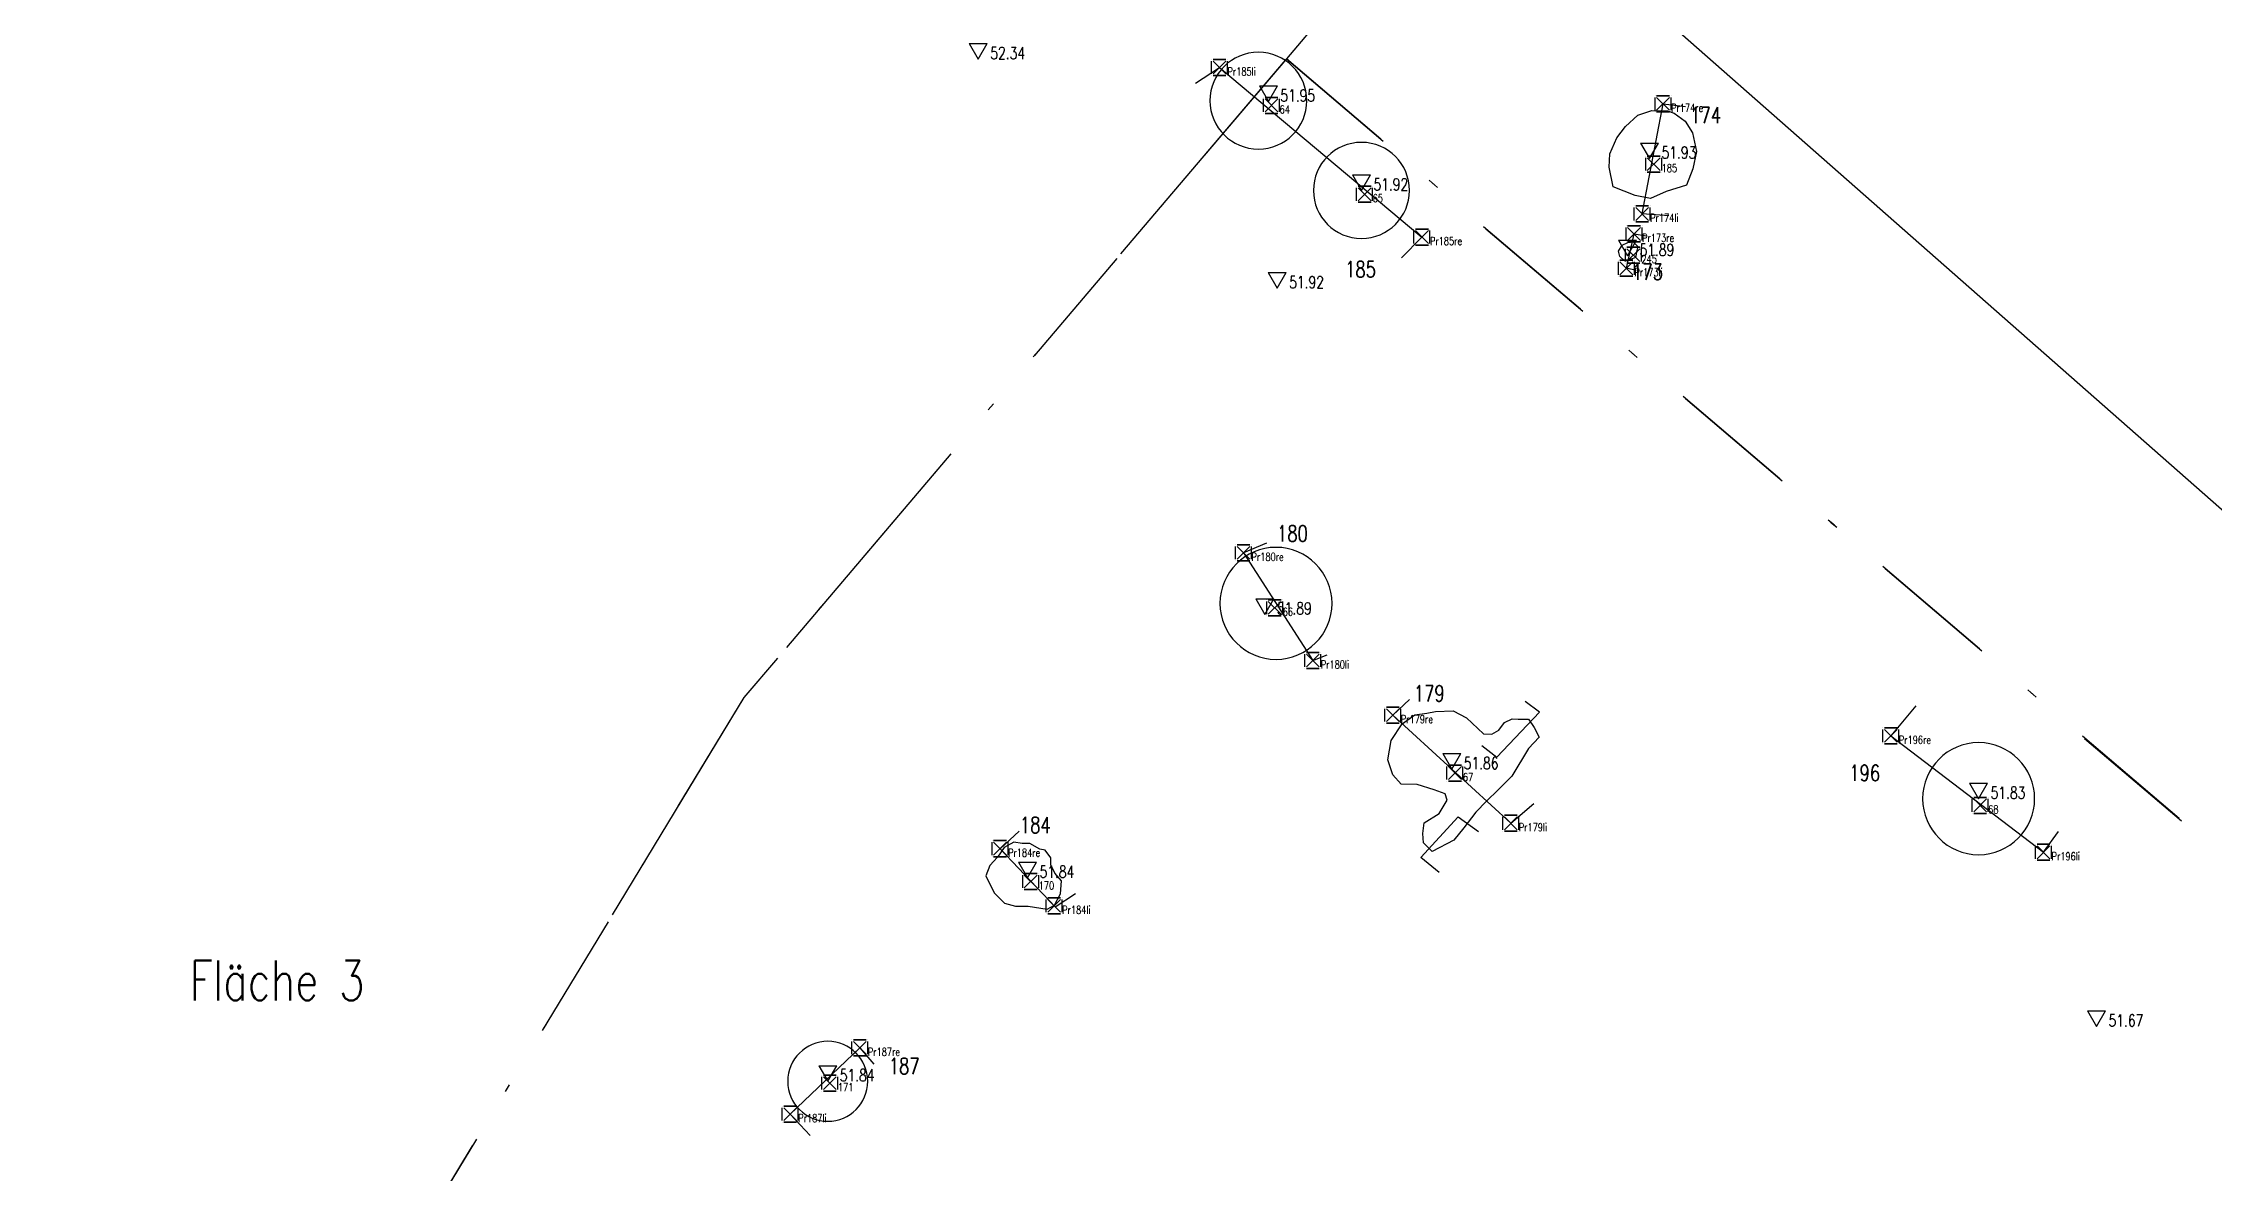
# Model space of a CAD drawing. Header units: metres. Extents: x 4462689 to 4462813, y 5793999 to 5794154.
# Drawn here: x 4462711.41 to 4462738.53, y 5794107.36 to 5794121.47 of the extents above; entities that cross this region are included whole.
import ezdxf

# ---------------------------------------------------------------- set-up
doc = ezdxf.new("R2010")
doc.units = ezdxf.units.M
doc.linetypes.add('STRICHPUNKT', pattern=[25.399999999999995, 12.7, -6.349999999999999, 0, -6.349999999999999])
doc.linetypes.add('STRICHPUNKTX2', pattern=[50.8, 25.4, -12.7, 0, -12.7])
for name, color, linetype in [('Befunde', 7, 'Continuous'), ('Flächengrenzen', 1, 'Continuous'), ('Gebäudehallen Ebel', 150, 'Continuous'), ('Grabungsgrenze', 102, 'STRICHPUNKTX2'), ('HÖHEN', 7, 'Continuous'), ('Koordinaten Befundmitte', 4, 'Continuous'), ('Profile', 5, 'Continuous'), ('Profile Passpunkte', 5, 'Continuous')]:
    doc.layers.add(name, color=color, linetype=linetype)
doc.layers.get('0').off()
doc.styles.add('ROMANS', font='ROMANS.shx', dxfattribs={"width": 0.75})

# ---------------------------------------------------------------- blocks, each defined once
blk = doc.blocks.new('HP_FERTIG_OBERKANTE')
for p, q in [((-0.075, 0.1299038105676658), (0.075, 0.1299038105676658)), ((-0.075, 0.1299038105676658), (0, 0)), ((0, 0), (0.075, 0.1299038105676658))]:
    blk.add_line(p, q)
at = {"style": 'ROMANS', "width": 0.75}
blk.add_attdef('HÖHE', (0.1, 0), '', height=0.1, dxfattribs=at)
blk = doc.blocks.new('CONTROL')
for p, q in [((-0.1, 0.1, 0.1), (-0.1, 0.1, -0.1)), ((-0.1, -0.08, -0.1), (-0.1, 0.08, -0.1)), ((-0.1, -0.08, 0.1), (-0.1, 0.08, 0.1)), ((0.08, 0.1, 0.1), (-0.08, 0.1, 0.1)), ((-0.08, 0.1, -0.1), (0.08, 0.1, -0.1)), ((0.08, -0.08, 0.08), (-0.08, 0.08, -0.08)), ((-0.08, -0.08, -0.08), (0.08, 0.08, 0.08)), ((-0.08, 0.08, 0.08), (0.08, -0.08, -0.08)), ((0.08, 0.08, -0.08), (-0.08, -0.08, 0.08)), ((0.1, 0.1, -0.1), (0.1, 0.1, 0.1)), ((0.1, -0.08, -0.1), (0.1, 0.08, -0.1)), ((0.1, -0.08, 0.1), (0.1, 0.08, 0.1)), ((-0.1, -0.1, 0.1), (-0.1, -0.1, -0.1)), ((0.08, -0.1, 0.1), (-0.08, -0.1, 0.1)), ((-0.08, -0.1, -0.1), (0.08, -0.1, -0.1)), ((0.1, -0.1, -0.1), (0.1, -0.1, 0.1))]:
    blk.add_line(p, q)
at = {"style": 'ROMANS', "width": 0.75}
blk.add_attdef('NUMMER', (0.1, -0.1), '', height=0.1, dxfattribs=at)

msp = doc.modelspace()

# ---------------------------------------------------------------- linework, layer by layer
at = {"layer": 'Befunde'}
for points in [[(4462725.99115441, 5794120.755546173, 1), (4462727.201154412, 5794120.755546173, 1)], [(4462727.284208062, 5794119.634113898, 1), (4462728.484208061, 5794119.634113898, 1)], [(4462727.516120269, 5794114.473905095, 1), (4462726.116120268, 5794114.473905095, 1)], [(4462736.296383998, 5794112.033459189, 1), (4462734.896383998, 5794112.033459189, 1)], [(4462721.714966852, 5794108.50177511, 1), (4462720.714966852, 5794108.50177511, 1)]]:
    msp.add_lwpolyline(points, format="xyb", close=True, dxfattribs=at)
at = {"layer": 'Befunde', "elevation": 52.72404729101562}
for points in [[(4462728.39371957, 5794112.969090195), (4462728.550879813, 5794113.082701409), (4462728.698960478, 5794113.103243939), (4462728.810020701, 5794113.123786469), (4462729.032014035, 5794113.130001522), (4462729.196675832, 5794113.04161635), (4462729.41056982, 5794112.844408239), (4462729.513403585, 5794112.840299645), (4462729.59978388, 5794112.889601672), (4462729.66971126, 5794112.984097353), (4462729.76843152, 5794113.029291009), (4462729.842471853, 5794113.025182415), (4462729.969985543, 5794113.025182415), (4462730.044025876, 5794112.922469764), (4462730.103740504, 5794112.802638291), (4462729.971717172, 5794112.661492448), (4462729.763692682, 5794112.315928198), (4462729.59175998, 5794112.143139986), (4462729.446814067, 5794112.003776883), (4462729.313457873, 5794111.864640066), (4462729.163478583, 5794111.667339421), (4462729.039105902, 5794111.513883413), (4462728.768763384, 5794111.375417296), (4462728.660968744, 5794111.479720331), (4462728.651355196, 5794111.597918745), (4462728.665987309, 5794111.733106376), (4462728.856204771, 5794111.850025188), (4462728.954971392, 5794112.014442354), (4462728.929365334, 5794112.09482419), (4462728.794018156, 5794112.142322547), (4462728.578194634, 5794112.211743001), (4462728.380661391, 5794112.215396721), (4462728.275296422, 5794112.331641669), (4462728.212357051, 5794112.520391347), (4462728.256253387, 5794112.76153663)], [(4462723.866811038, 5794111.404466994), (4462723.739170403, 5794111.474380896), (4462723.64446927, 5794111.474380896), (4462723.541533399, 5794111.490831332), (4462723.418010132, 5794111.425030036), (4462723.335661656, 5794111.301652219), (4462723.240960523, 5794111.198837668), (4462723.191550995, 5794111.071347241), (4462723.294486866, 5794110.857492698), (4462723.422887477, 5794110.72876406), (4462723.562120241, 5794110.688876629), (4462723.718583008, 5794110.688876629), (4462723.957394802, 5794110.651863373), (4462724.047978016, 5794110.701214456), (4462724.122092307, 5794110.845154872), (4462724.134444413, 5794111.005545946), (4462724.052095937, 5794111.104248112), (4462724.002686409, 5794111.207062663), (4462724.002686409, 5794111.293427001), (4462723.932690039, 5794111.388016558)]]:
    msp.add_lwpolyline(points, close=True, dxfattribs=at)
at = {"layer": 'Befunde'}
for points in [[(4462731.792973015, 5794120.598765287, 51.89904729101562), (4462731.928973013, 5794120.498765287, 51.90404729101562), (4462732.018973013, 5794120.352765286, 51.90604729101561), (4462732.071973014, 5794120.121765287, 51.87804729101562), (4462732.024973014, 5794119.903765286, 51.88304729101563), (4462731.945973015, 5794119.701765287, 51.87904729101562), (4462731.689973014, 5794119.618765287, 51.87304729101562), (4462731.497973014, 5794119.533765287, 51.88204729101562), (4462731.302973014, 5794119.571765287, 51.88804729101562), (4462731.028973014, 5794119.679765286, 51.91304729101563), (4462730.980973015, 5794119.925765286, 51.92304729101563), (4462730.987973014, 5794120.092765287, 51.92604729101562), (4462731.074973014, 5794120.292765287, 51.92804729101563), (4462731.181973014, 5794120.434765286, 51.92704729101563), (4462731.337973014, 5794120.574765286, 51.91604729101563), (4462731.511973014, 5794120.631765287, 51.91704729101562), (4462731.709973014, 5794120.628765287, 51.91204729101563)], [(4462731.335973014, 5794118.934765285, 51.87204729101562), (4462731.323973014, 5794118.883765287, 51.87804729101562), (4462731.306973014, 5794118.795765286, 51.88004729101563), (4462731.266973014, 5794118.777765287, 51.88104729101562), (4462731.172973014, 5794118.753765287, 51.88304729101563), (4462731.113973013, 5794118.809765286, 51.88604729101562), (4462731.097973014, 5794118.875765287, 51.88304729101563), (4462731.143973013, 5794118.948765287, 51.87404729101562), (4462731.213973014, 5794118.984765285, 51.87204729101562), (4462731.277973014, 5794118.993765287, 51.87104729101562)]]:
    msp.add_polyline3d(points, close=True, dxfattribs=at)
at = {"layer": 'Flächengrenzen', "linetype": 'STRICHPUNKT', "ltscale": 0.125, "elevation": 52.20604729101562}
msp.add_lwpolyline([(4462726.946180135, 5794121.278952046), (4462753.060954274, 5794099.048217193), (4462781.134292995, 5794132.022746238), (4462754.987396325, 5794154.293146725)], close=True, dxfattribs=at)
at = {"layer": 'Flächengrenzen', "linetype": 'STRICHPUNKT', "ltscale": 0.125, "extrusion": (0.0052257869319254, 0.0159285599688569, 0.9998594761906598), "elevation": 115666.1395318162}
msp.add_lwpolyline([(-2434159.399127954, -6895597.33132785), (-2434155.444996381, -6895587.631916323), (-2434151.631965571, -6895571.17401735), (-2434179.972000374, -6895559.445580712), (-2434181.868468463, -6895569.509578762), (-2434184.049071919, -6895577.443742821), (-2434188.05734057, -6895576.564276193), (-2434191.147118974, -6895584.348877421), (-2434159.399127954, -6895597.33132785)], close=True, dxfattribs=at)
at = {"layer": 'Gebäudehallen Ebel'}
msp.add_polyline3d([(4462765.823438721, 5794072.305758204, 52.7632), (4462750.898061073, 5794085.371595781, 52.7054), (4462751.226592117, 5794085.714359392, 52.7291), (4462755.593608687, 5794087.264263672, 52.6731), (4462759.793537515, 5794092.019218993, 52.7299), (4462760.510450657, 5794096.395268486, 52.693), (4462730.019999318, 5794123.229877645, 52.6778), (4462756.234361377, 5794153.339187876, 52.6806)], dxfattribs=at)
msp.add_polyline3d([(4462765.823438721, 5794072.305758204, 52.7632), (4462750.898061073, 5794085.371595781, 52.7054), (4462751.226592117, 5794085.714359392, 52.7291), (4462755.593608687, 5794087.264263672, 52.6731), (4462759.793537515, 5794092.019218993, 52.7299), (4462760.510450657, 5794096.395268486, 52.693), (4462730.019999318, 5794123.229877645, 52.6778), (4462756.234361377, 5794153.339187876, 52.6806)], dxfattribs=at)
at = {"layer": 'Grabungsgrenze', "linetype": 'STRICHPUNKT', "ltscale": 0.25, "extrusion": (0.0052257869319254, 0.0159285599688569, 0.9998594761906598), "elevation": 115666.1395318162}
msp.add_lwpolyline([(-2434247.530232922, -6895606.078540501), (-2434207.542706097, -6895624.437306608), (-2434196.756586842, -6895628.77354196), (-2434187.945192682, -6895632.45740903), (-2434175.751821678, -6895637.447434158), (-2434172.079705773, -6895628.439071706), (-2434166.657151827, -6895615.136569126), (-2434159.389753434, -6895597.308332334), (-2434155.444996382, -6895587.631916328), (-2434151.631965572, -6895571.174017353), (-2434179.972000374, -6895559.445580714), (-2434181.868468463, -6895569.509578764), (-2434184.04907192, -6895577.443742825), (-2434188.05734057, -6895576.564276198), (-2434189.664223279, -6895576.211327697), (-2434193.874879119, -6895574.381561053), (-2434192.187789483, -6895570.530456458), (-2434199.926229467, -6895566.270976847), (-2434209.621348705, -6895562.616431964), (-2434212.853055117, -6895561.398250338), (-2434223.517012135, -6895553.698790537), (-2434226.672809318, -6895556.895610893), (-2434233.542612047, -6895574.268094346), (-2434238.603793207, -6895585.91481626)], close=True, dxfattribs=at)
at = {"layer": 'Profile', "elevation": -0.0079527089843765}
for points in [[(4462729.386520744, 5794112.695972362), (4462729.577151599, 5794112.551322651), (4462730.108233646, 5794113.114726867), (4462729.928831727, 5794113.248620558)], [(4462734.810402848, 5794113.192062095), (4462734.499254935, 5794112.817961471), (4462736.40806222, 5794111.363157448), (4462736.595896179, 5794111.624672122)], [(4462728.853103499, 5794111.111240193), (4462728.625101177, 5794111.296801262), (4462729.094409448, 5794111.808167508), (4462729.344790718, 5794111.624771333)], [(4462723.605286394, 5794111.627103474), (4462723.367659584, 5794111.408743881), (4462724.054561349, 5794110.681993603), (4462724.312112132, 5794110.850546435)]]:
    msp.add_lwpolyline(points, dxfattribs=at)
at = {"layer": 'Profile'}
for points in [[(4462725.81011261, 5794120.972518641, -0.0079527089843765), (4462726.109310583, 5794121.169468089, 51.94204729101563), (4462728.640378536, 5794119.051994353, 51.91204729101563), (4462728.382796316, 5794118.792691837, -0.0079527089843765)], [(4462731.724125943, 5794119.3154884, -0.0079527089843765), (4462731.391375885, 5794119.340302883, 51.92204729101562), (4462731.652870223, 5794120.715664913, 51.92204729101562), (4462731.931416093, 5794120.683143273, 8.945582703990118)], [(4462731.315033884, 5794118.63264645, 27.91405160925178), (4462731.194766364, 5794118.660785938, 51.88204729101562), (4462731.290507329, 5794119.090243349, 51.88204729101562), (4462731.445947007, 5794119.066803766, 14.89017105963478)], [(4462726.697512245, 5794115.227944998, -0.0079527089843765), (4462726.410156606, 5794115.105450751, 51.88204729101562), (4462727.275323552, 5794113.759536136, 51.88204729101562), (4462727.453466151, 5794113.83096835, 52.72404729101562)], [(4462728.482561432, 5794113.272498739, -0.0079527089843765), (4462728.275414701, 5794113.077533706, 51.85204729101562), (4462729.749677236, 5794111.726147739, 51.85204729101562), (4462730.036909558, 5794111.974142198, -0.0079527089843765)], [(4462720.994484596, 5794107.826089031, -0.0079527089843765), (4462720.745924352, 5794108.092301861, 51.83204729101563), (4462721.615500573, 5794108.919246355, 51.83204729101563), (4462721.792317121, 5794108.717857583, -0.0079527089843765)]]:
    msp.add_polyline3d(points, dxfattribs=at)

# ---------------------------------------------------------------- block references
at = {"layer": 'HÖHEN', "xscale": 1.5, "yscale": 1.5, "zscale": 1.5}
for p, values in [((4462723.095973013, 5794121.275765286, 52.33604729101561), {'HÖHE': '52.34'}), ((4462726.720872283, 5794120.74476787, 51.58204729101562), {'HÖHE': '51.95'}), ((4462731.483973014, 5794120.031765287, 51.92604729101562), {'HÖHE': '51.93'}), ((4462727.884208062, 5794119.634113898, 51.91204729101563), {'HÖHE': '51.92'}), ((4462731.208973013, 5794118.815765285, 51.87904729101562), {'HÖHE': '51.89'}), ((4462726.830973014, 5794118.411765286, 51.91004729101562), {'HÖHE': '51.92'}), ((4462726.678130024, 5794114.33643747, 51.88204729101562), {'HÖHE': '51.89'}), ((4462729.012517776, 5794112.401866565, 51.85204729101562), {'HÖHE': '51.86'}), ((4462735.596383998, 5794112.033459189, 51.82204729101562), {'HÖHE': '51.83'}), ((4462723.711110466, 5794111.045368741, 51.83204729101563), {'HÖHE': '51.84'}), ((4462737.069973014, 5794109.185765286, 51.66104729101562), {'HÖHE': '51.67'}), ((4462721.214966852, 5794108.50177511, 51.83204729101563), {'HÖHE': '51.84'})]:
    msp.add_blockref('HP_FERTIG_OBERKANTE', p, dxfattribs=at).add_auto_attribs(values)
at = {"layer": 'Koordinaten Befundmitte', "color": 210}
for p, values in [((4462726.760710288, 5794120.696729296, 51.95), {'NUMMER': '64'}), ((4462731.535665743, 5794119.963193727, 51.93), {'NUMMER': '185'}), ((4462727.924046066, 5794119.586075322, 51.92), {'NUMMER': '65'}), ((4462731.281951207, 5794118.825127202, 51.89), {'NUMMER': '245'}), ((4462726.800153311, 5794114.418302706, 51.89), {'NUMMER': '66'}), ((4462729.052348866, 5794112.353839965, 51.85999999999999), {'NUMMER': '67'}), ((4462735.615502609, 5794111.949533572, 51.82999999999999), {'NUMMER': '68'}), ((4462723.75094847, 5794110.997330167, 51.84000000000001), {'NUMMER': '170'}), ((4462721.241173214, 5794108.477347232, 51.84000000000001), {'NUMMER': '171'})]:
    msp.add_blockref('CONTROL', p, dxfattribs=at).add_auto_attribs(values)
at = {"layer": 'Profile Passpunkte', "color": 1}
for p, values in [((4462726.109310583, 5794121.169468089, 51.94204729101563), {'NUMMER': 'Pr185li'}), ((4462731.652870223, 5794120.715664913, 51.92204729101562), {'NUMMER': 'Pr174re'}), ((4462731.391375885, 5794119.340302883, 51.92204729101562), {'NUMMER': 'Pr174li'}), ((4462728.640378536, 5794119.051994353, 51.91204729101563), {'NUMMER': 'Pr185re'}), ((4462731.290507329, 5794119.090243349, 51.88204729101562), {'NUMMER': 'Pr173re'}), ((4462731.194766364, 5794118.660785938, 51.88204729101562), {'NUMMER': 'Pr173li'}), ((4462726.410156606, 5794115.105450751, 51.88204729101562), {'NUMMER': 'Pr180re'}), ((4462727.275323552, 5794113.759536136, 51.88204729101562), {'NUMMER': 'Pr180li'}), ((4462728.275414701, 5794113.077533706, 51.85204729101562), {'NUMMER': 'Pr179re'}), ((4462734.499254935, 5794112.817961471, 51.82204729101562), {'NUMMER': 'Pr196re'}), ((4462729.749677236, 5794111.726147739, 51.85204729101562), {'NUMMER': 'Pr179li'}), ((4462723.367659584, 5794111.408743881, 51.83204729101563), {'NUMMER': 'Pr184re'}), ((4462736.40806222, 5794111.363157448, 51.82204729101562), {'NUMMER': 'Pr196li'}), ((4462724.043893023, 5794110.693280821, 51.83204729101563), {'NUMMER': 'Pr184li'}), ((4462721.615500573, 5794108.919246355, 51.83204729101563), {'NUMMER': 'Pr187re'}), ((4462720.745924352, 5794108.092301861, 51.83204729101563), {'NUMMER': 'Pr187li'})]:
    msp.add_blockref('CONTROL', p, dxfattribs=at).add_auto_attribs(values)

# ---------------------------------------------------------------- texts
at = {"layer": 'Flächengrenzen', "style": 'ROMANS', "width": 0.75}
msp.add_text('Fläche 3', height=0.5, dxfattribs=at).set_placement((4462713.241429782, 5794109.511579249, -0.0079527089843765))
at = {"layer": 'Profile', "style": 'ROMANS', "width": 0.75}
for s, p in [('174', (4462731.992901542, 5794120.474556319, -0.0079527089843765)), ('185', (4462727.679041613, 5794118.54855025, -0.0079527089843765)), ('173', (4462731.265314677, 5794118.516783013, -0.0079527089843765)), ('180', (4462726.828442932, 5794115.247258114, -0.0079527089843765)), ('179', (4462728.538558316, 5794113.248780196, -0.0079527089843765)), ('196', (4462733.980148283, 5794112.254865175, -0.0079527089843765)), ('184', (4462723.615345055, 5794111.604447754, -0.0079527089843765)), ('187', (4462721.97652086, 5794108.592808012, -0.0079527089843765))]:
    msp.add_text(s, height=0.2, dxfattribs=at).set_placement(p)

doc.saveas('drawing.dxf')
